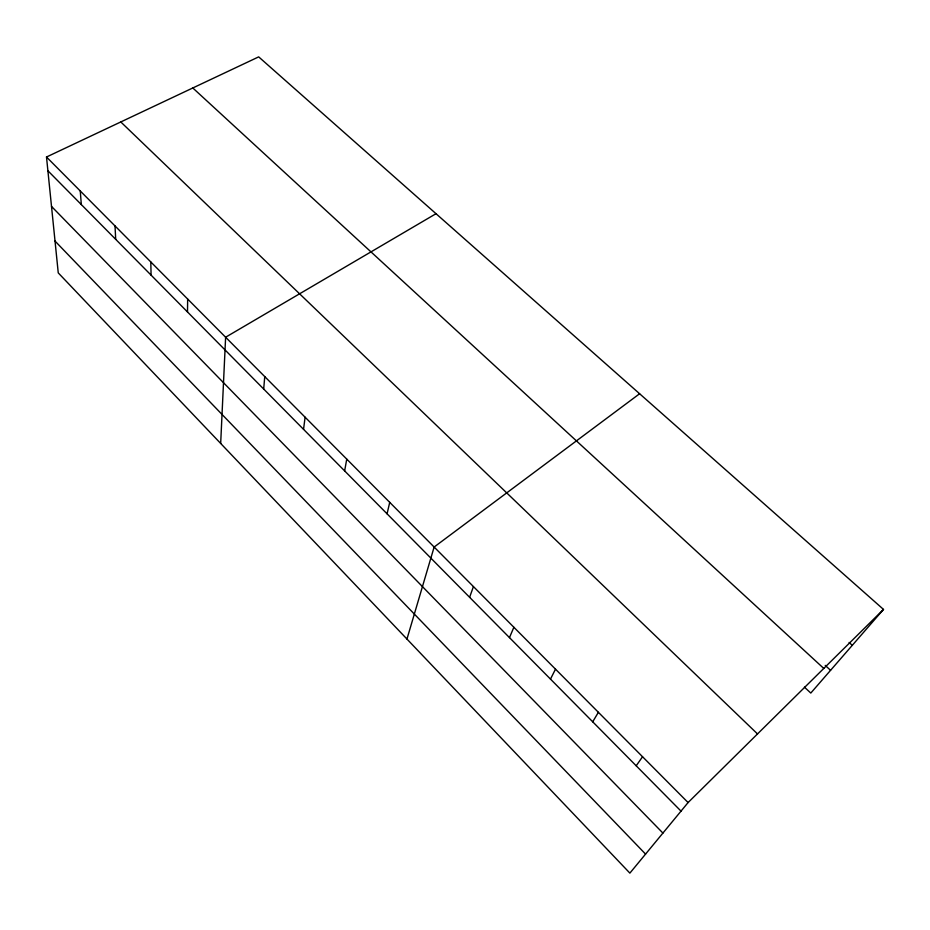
<?xml version="1.0" encoding="UTF-8"?>
<svg xmlns="http://www.w3.org/2000/svg" width="930" height="930" viewBox="0 0 930 930"><rect width="100%" height="100%" fill="white"/><g stroke="black" fill="none" stroke-linecap="round" stroke-linejoin="round"><path stroke-width="1.4" d="M187.5 311.969L187.651 299.03M220.677 443.447L225.618 337.23L436.019 213.702M263.69 389.019L264.748 376.603M303.54 429.335L305.11 417.21M344.646 470.906L346.75 459.118M387.066 513.813L389.728 502.363M406.956 639.061L434.136 547.038L639.619 393.739M469.615 597.304L473.428 586.586M509.477 637.62L513.872 627.273M550.49 679.098L555.501 669.158M592.712 721.808L598.374 712.299M636.201 765.797L642.549 756.741M883.5 609.417L688.084 802.555L629.877 873.119L58.253 272.897L46.5 157.007L258.68 56.881L883.5 609.417L810.797 693.059L804.438 687.142M849.125 642.467L852.287 645.327M825.236 665.403L830.571 670.309M192.801 87.966L823.782 668.438M120.784 121.946L757.52 733.933M46.5 157.007L688.084 802.555M47.895 170.771L681.016 811.123M51.51 206.414L662.916 833.071M55.033 241.079L645.571 854.1M80.271 190.987L81.317 204.565M115.029 225.955L115.692 239.336M150.8 261.958L151.079 275.129"/></g></svg>
